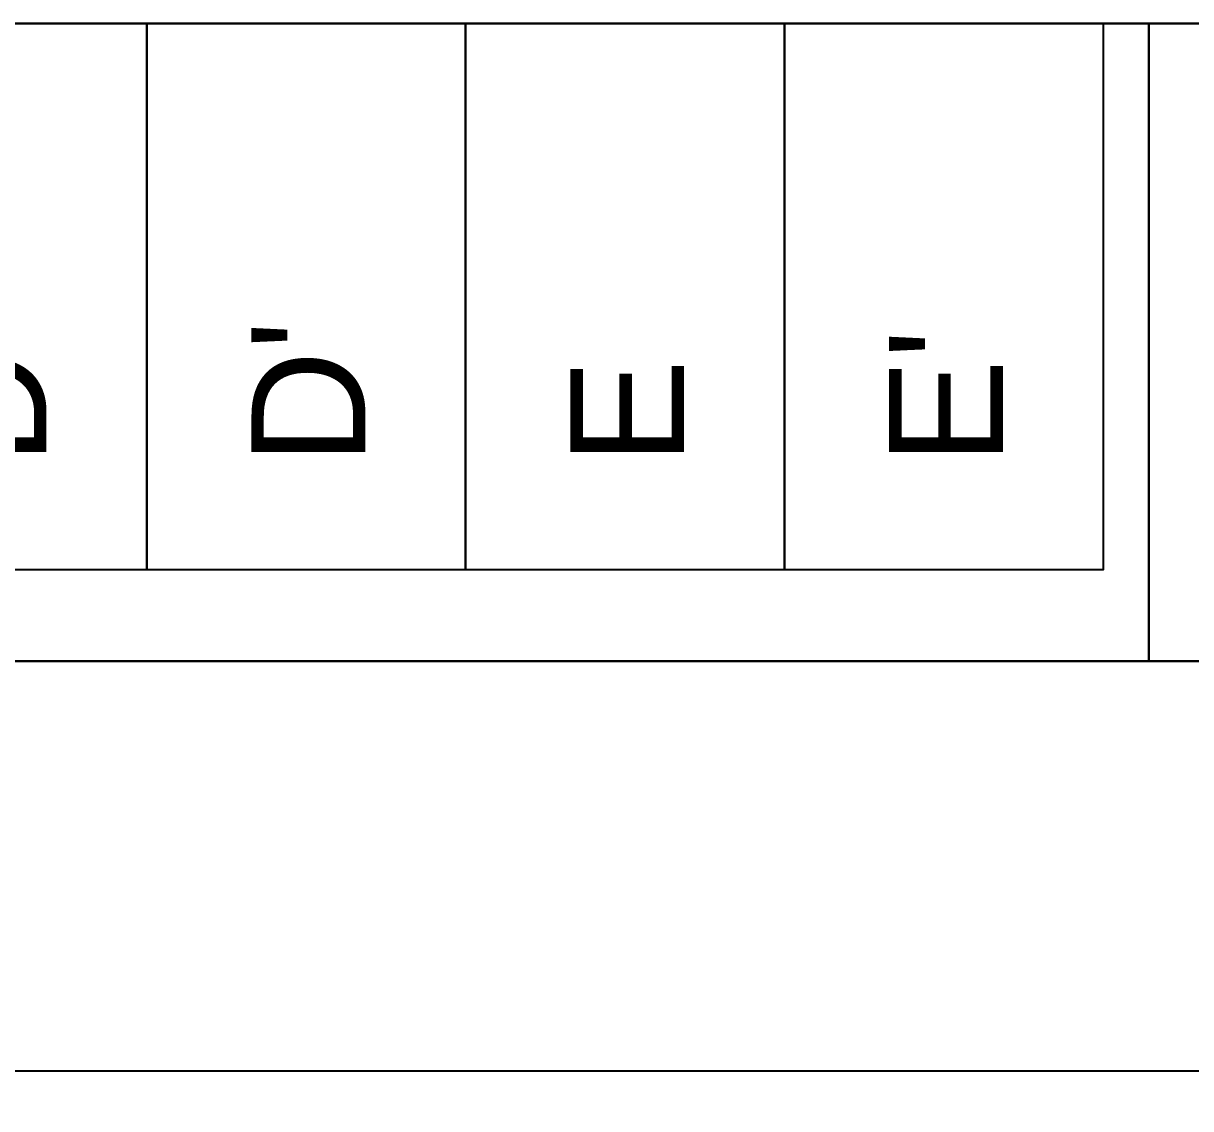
# Model space of a CAD drawing. Header units: millimetres. Extents: x 2151 to 5908, y -441 to 3322.
# Drawn here: x 3249.31 to 3274.94, y 1953.71 to 1977.54 of the extents above; entities that cross this region are included whole.
import ezdxf

# ---------------------------------------------------------------- set-up
doc = ezdxf.new("R2010")
doc.units = ezdxf.units.MM
doc.layers.add('Gehäuse', color=7, linetype='Continuous')
doc.layers.add('Klemmen', color=7, linetype='Continuous')
doc.styles.add('ARIAL', font='arial.ttf')

# ---------------------------------------------------------------- blocks, each defined once
blk = doc.blocks.new('Gehäuse_12_TE1')
at = {"layer": 'Gehäuse'}
for p, q in [((0, 77), (216, 77)), ((0, 68), (216, 68))]:
    blk.add_line(p, q, dxfattribs=at)
for points in [[(0, 0), (216, 0), (216, 91), (0, 91)], [(0, 91), (72, 91), (72, 77), (0, 77)], [(72, 91), (144, 91), (144, 77), (72, 77)]]:
    blk.add_lwpolyline(points, close=True, dxfattribs=at)
blk = doc.blocks.new('*U101')
at = {"layer": 'Klemmen'}
for points in [[(7, 0), (14, 0), (14, -12), (7, -12)], [(14, 0), (21, 0), (21, -12), (14, -12)], [(21, 0), (28, 0), (28, -12), (21, -12)], [(28, 0), (35, 0), (35, -12), (28, -12)]]:
    blk.add_lwpolyline(points, close=True, dxfattribs=at)
at = {"layer": 'Klemmen', "style": 'ARIAL'}
for tag, p in [('10', (32.8, -9.7)), ('1', (-30.2, -9.7)), ('2', (-23.2, -9.7)), ('3', (-16.2, -9.7)), ('4', (-9.2, -9.7)), ('5', (-2.2, -9.7)), ('6', (4.8, -9.7)), ('7', (11.8, -9.7)), ('8', (18.8, -9.7)), ('9', (25.8, -9.7))]:
    blk.add_attdef(tag, p, '', height=2.5, rotation=90, dxfattribs=at)
blk = doc.blocks.new('AKS-2416.03')
at = {"layer": 'Gehäuse'}
blk.add_blockref('Gehäuse_12_TE1', (0, 0), dxfattribs=at)
ref = blk.add_blockref('*U101', (36, 91), dxfattribs=at)
ref.add_attrib('7', 'D', (47.8, 81.3), dxfattribs={"layer": 'Klemmen', "height": 2.5, "rotation": 90, "style": 'ARIAL'})
ref.add_attrib('8', "D'", (54.8, 81.3), dxfattribs={"layer": 'Klemmen', "height": 2.5, "rotation": 90, "style": 'ARIAL'})
ref.add_attrib('9', 'E', (61.8, 81.3), dxfattribs={"layer": 'Klemmen', "height": 2.5, "rotation": 90, "style": 'ARIAL'})
ref.add_attrib('10', "E'", (68.8, 81.3), dxfattribs={"layer": 'Klemmen', "height": 2.5, "rotation": 90, "style": 'ARIAL'})
blk = doc.blocks.new('MDT_CAD_AKS-241603')
blk.add_blockref('AKS-2416.03', (10, 10))

msp = doc.modelspace()

# ---------------------------------------------------------------- block references
msp.add_blockref('MDT_CAD_AKS-241603', (3192.016, 1876.54))

doc.saveas('drawing.dxf')
